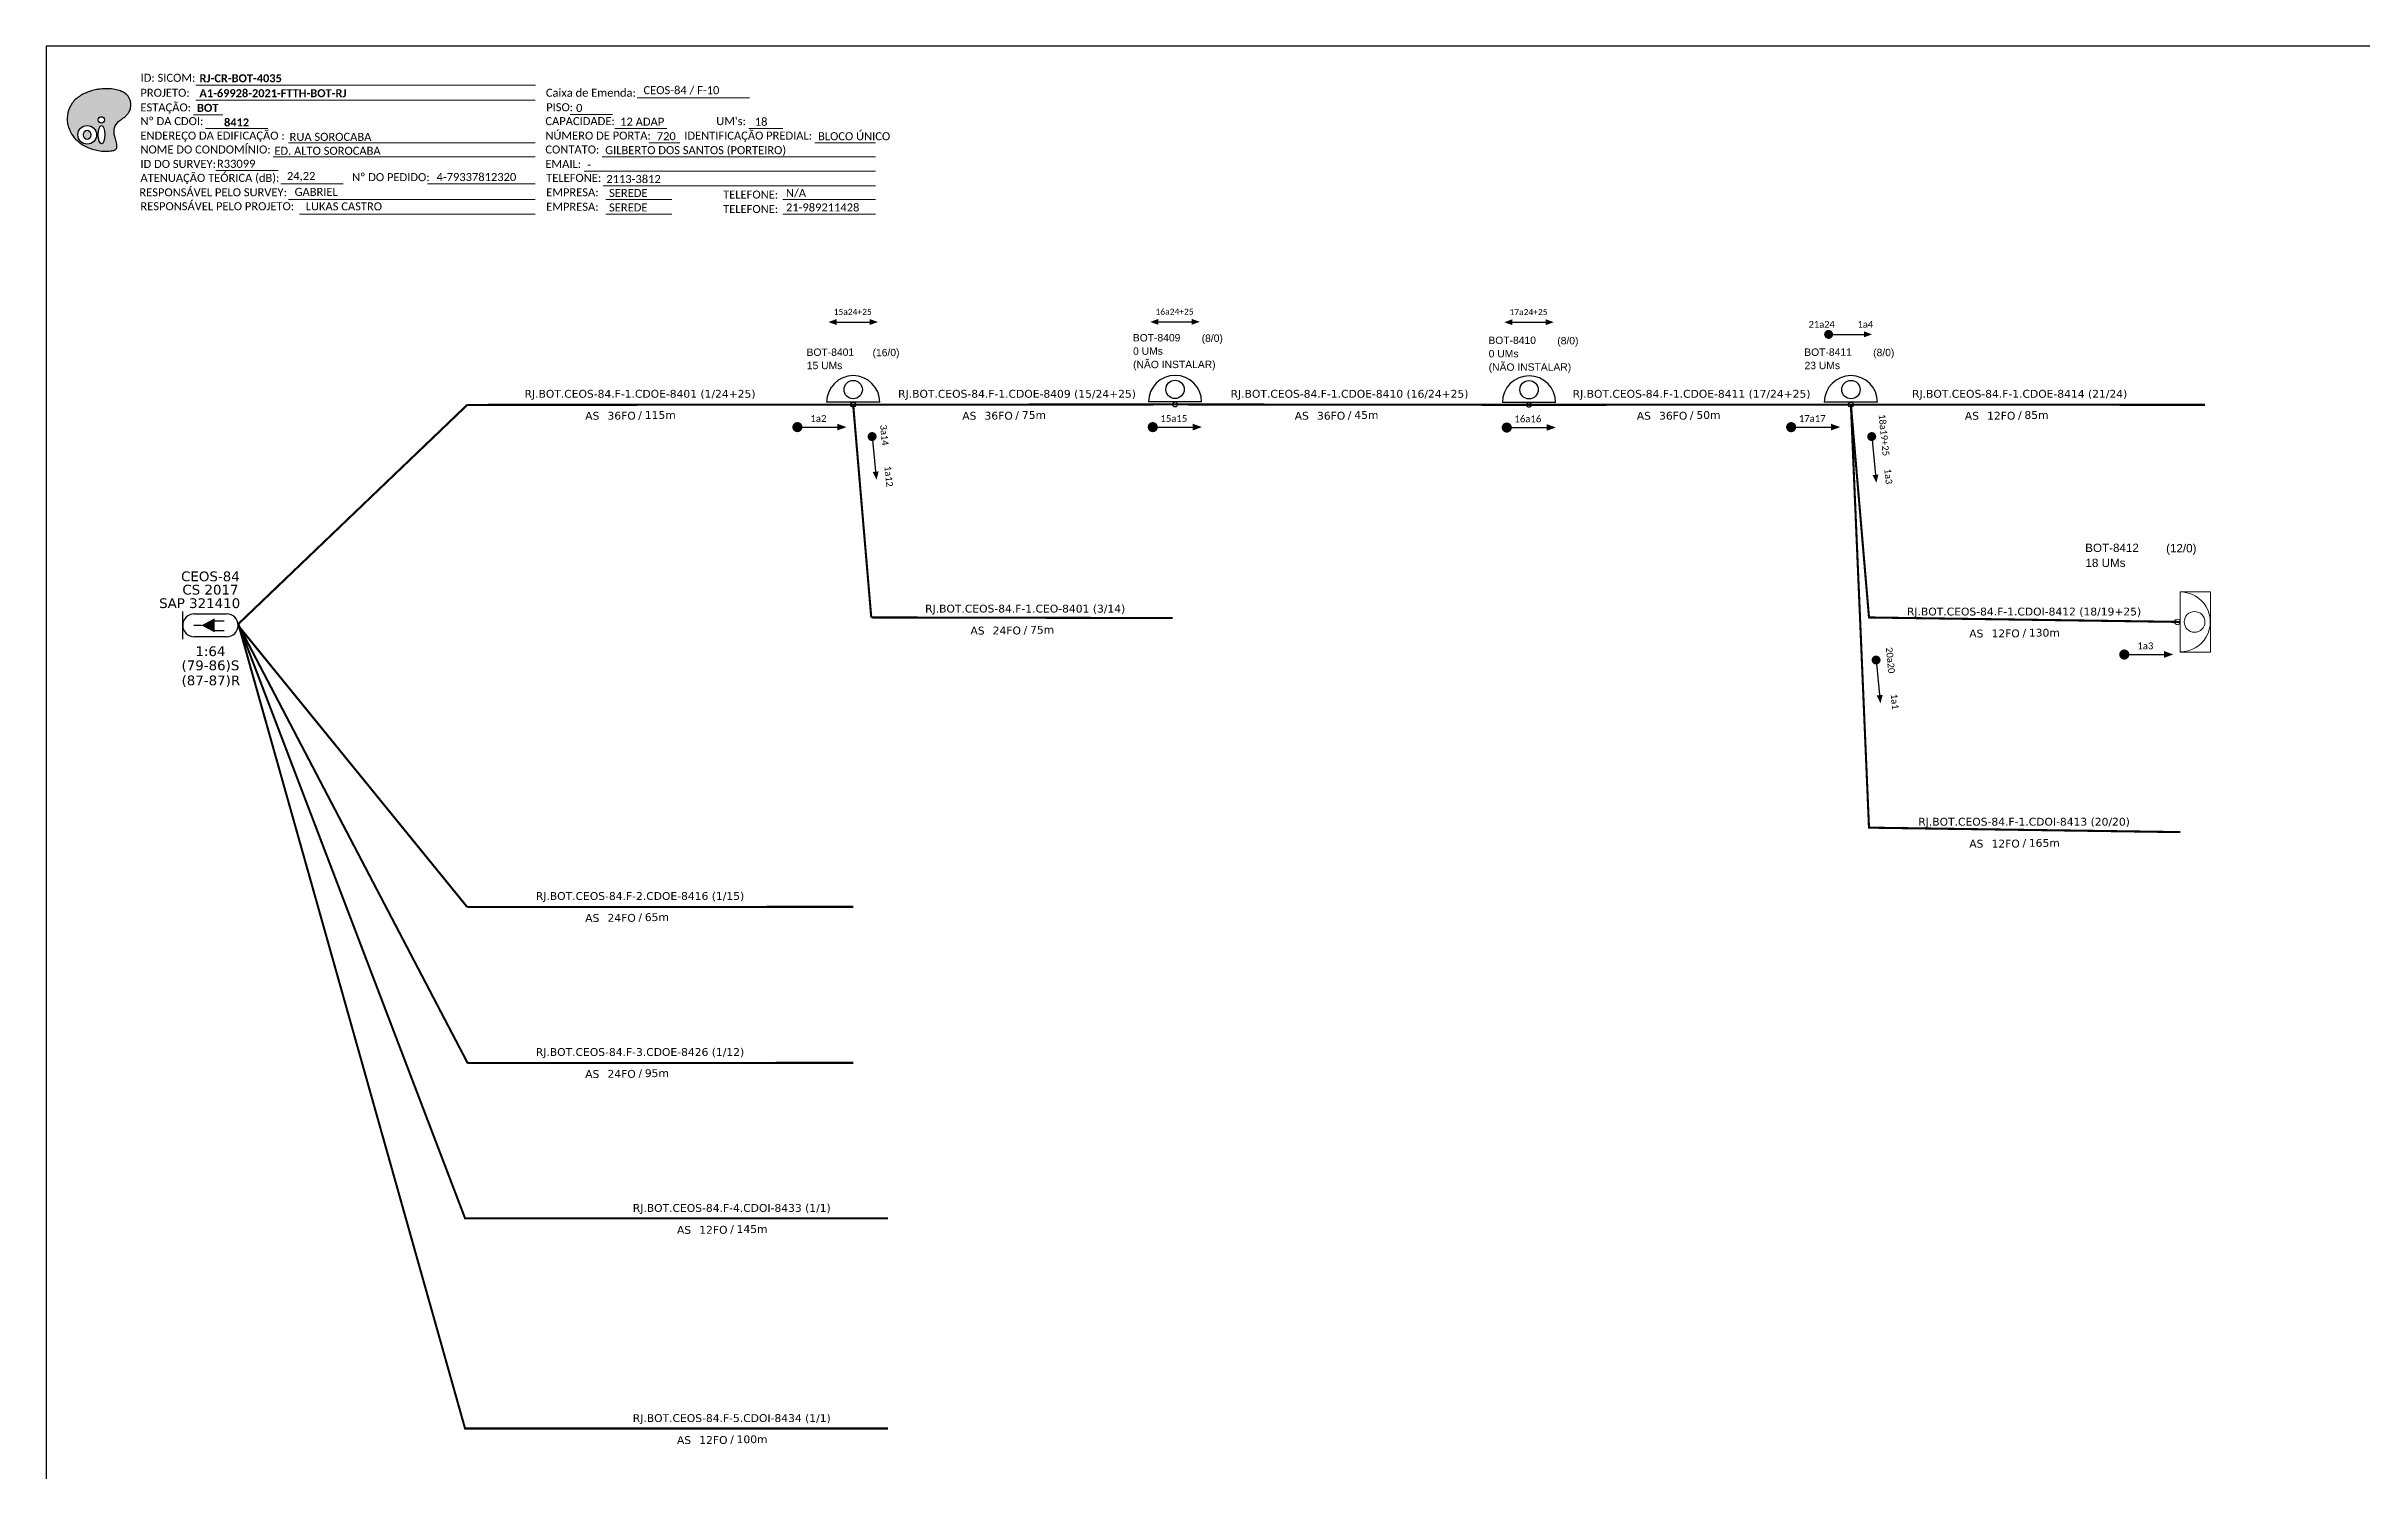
# Model space of a CAD drawing. Extents: x -89 to 749, y 705 to 1299.
# Drawn here: x -89 to 429, y 980 to 1299 of the extents above; entities that cross this region are included whole.
import ezdxf
from ezdxf.enums import TextEntityAlignment as Align

# ---------------------------------------------------------------- set-up
doc = ezdxf.new("R2010")
doc.units = 0
for name, color, linetype, lineweight in [("20.0-LEGENDA DOS CDO'S", 1, 'Continuous', 0), ('20.2-CDO_POSTE', 1, 'Continuous', 5), ('40.1-ETIQUETAS', 1, 'Continuous', 20)]:
    doc.layers.add(name, color=color, linetype=linetype, lineweight=lineweight)
for name, color, linetype in [('20.4-CEOS', 1, 'Continuous'), ('CAP a instalar', 1, 'Continuous'), ('label_cabos', 7, 'Continuous'), ('SETA', 7, 'Continuous'), ('UNIFILAR', 7, 'Continuous')]:
    doc.layers.add(name, color=color, linetype=linetype)
doc.styles.add('ARIAL', font='arial.ttf')
doc.styles.add('siredit', font='verdana.ttf')
doc.styles.get("Standard").update_dxf_attribs({"font": 'arial.ttf'})
doc.styles.add('WMF-Calibri0', font='calibri.ttf')
doc.styles.add('WMF-Calibri1', font='calibrib.ttf')
doc.linetypes.add('FENCELINE1', pattern='A,0.25,-0.1,[133,ltypeshp.shx,S=0.1,R=0,X=-0.1,Y=0],-0.1,1', length=1.45)

# ---------------------------------------------------------------- blocks, each defined once
blk = doc.blocks.new('OI')
h = blk.add_hatch(color=40)
edge = h.paths.add_edge_path()
edge.add_spline(control_points=[(4.35, -0.67), (3.92, -0.99), (3.26, -1.5), (2.81, -2.59), (2.9, -3.5), (3.06, -4.27), (3.31, -4.85), (3.37, -5.39), (3.4, -5.88), (3.2, -6.4), (2.54, -6.61), (1.65, -6.63), (0.55, -6.67), (-0.56, -6.42), (-1.61, -6.14), (-2.77, -5.61), (-3.92, -4.77), (-4.89, -3.7), (-5.34, -2.65), (-5.6, -1.94), (-5.85, -0.96), (-5.71, 0.47), (-5.1, 2.02), (-4.14, 3.02), (-3.3, 3.61), (-2.37, 4.16), (-1.36, 4.44), (-0.56, 4.7), (0.79, 4.85), (2.24, 4.97), (3.79, 4.57), (4.67, 4.21), (5.44, 3.65), (5.76, 2.99), (6.03, 2.21), (6.01, 1.46), (5.72, 0.64), (5.31, 0.08), (4.88, -0.38), (4.51, -0.55), (4.35, -0.67)], knot_values=[0, 0, 0, 0, 1.60434, 2.417191, 3.427595, 4.282808, 4.776746, 5.304182, 5.888771, 6.258406, 6.858137, 7.79129, 8.986195, 10.124242, 11.187857, 12.242908, 13.953784, 15.414161, 16.515391, 17.349188, 17.675853, 19.552021, 21.515531, 22.568638, 23.63245, 24.621084, 25.782718, 26.745347, 27.142653, 29.870543, 31.004649, 31.921532, 32.709589, 33.801391, 34.042471, 35.192333, 35.971461, 36.628871, 37.254359, 37.836911, 37.836911, 37.836911, 37.836911], degree=3, periodic=0)
h.paths.add_polyline_path([(1.13, -0.87, -1), (-0.04, -0.87, -1)], flags=16)
edge = h.paths.add_edge_path(flags=16)
edge.add_ellipse((0.56, -3.59), major_axis=(-0.02, 1.71), ratio=0.361305, start_angle=0, end_angle=360)
h.paths.add_polyline_path([(-0.36, -3.62, -1), (-3.8, -3.62, -1)], flags=16)
edge = h.paths.add_edge_path(flags=0)
edge.add_ellipse((-2.08, -3.62), major_axis=(0, 0.885), ratio=0.758294, start_angle=0, end_angle=360)
at = {"color": 40}
for centre, radius in [((-2.08, -3.62), 1.72), ((0.54, -0.87), 0.587)]:
    blk.add_circle(centre, radius, dxfattribs=at)
blk.add_ellipse((-2.08, -3.62), major_axis=(0, 0.885), ratio=0.758294, start_param=-3.141592653589792, end_param=3.141592653589792, dxfattribs=at)
blk.add_ellipse((0.56, -3.59), major_axis=(-0.02, 1.71), ratio=0.361305, dxfattribs=at)
at = {"color": 40, "start_tangent": (-0.800898, -0.598801), "end_tangent": (-0.800898, -0.598801)}
blk.add_spline([(4.35, -0.67), (3.2, -1.78), (2.9, -2.54), (2.92, -3.55), (3.12, -4.38), (3.28, -4.85), (3.37, -5.37), (3.35, -5.95), (3.2, -6.29), (2.66, -6.55), (1.73, -6.63), (0.54, -6.62), (-0.58, -6.41), (-1.6, -6.11), (-2.56, -5.67), (-3.95, -4.67), (-4.89, -3.56), (-5.37, -2.56), (-5.64, -1.78), (-5.72, -1.46), (-5.63, 0.42), (-4.84, 2.22), (-4.13, 2.99), (-3.27, 3.62), (-2.4, 4.09), (-1.3, 4.47), (-0.37, 4.72), (0.02, 4.77), (2.75, 4.8), (3.85, 4.53), (4.69, 4.16), (5.31, 3.68), (5.85, 2.73), (5.93, 2.5), (5.94, 1.35), (5.67, 0.62), (5.29, 0.08), (4.84, -0.36), (4.35, -0.67)], degree=3, dxfattribs=at)
blk = doc.blocks.new('CARIMBO')
at = {"color": 7, "lineweight": 0}
for points in [[(35.15, -20.06), (41.7, -20.06)], [(35.66, -16.79), (111.64, -16.79)], [(119.43, -20.02), (128.92, -20.02)], [(134.48, -16.3), (159.61, -16.3)], [(37.81, -23.14), (51.75, -23.14)], [(129.48, -23.14), (141.1, -23.14)], [(159.42, -23.14), (167.09, -23.14)], [(52.97, -29.48), (111.64, -29.48)], [(56.38, -26.37), (111.64, -26.37)], [(126.6, -29.48), (187.83, -29.48)], [(137.07, -26.37), (144.01, -26.37)], [(174.24, -26.37), (187.8, -26.37)], [(40.13, -32.55), (54.07, -32.55)], [(54.67, -35.52), (68.61, -35.52)], [(122.56, -32.72), (187.83, -32.72)], [(126.84, -35.96), (187.83, -35.96)], [(56.38, -39.07), (111.64, -39.07)], [(127.45, -39.07), (142.25, -39.07)], [(167.06, -39.07), (187.83, -39.07)], [(58.87, -42.31), (111.64, -42.31)], [(127.45, -42.31), (142.25, -42.31)], [(167.06, -42.31), (187.83, -42.31)]]:
    blk.add_lwpolyline(points, dxfattribs=at)
at = {"color": 7, "xscale": 1.213923925163967, "yscale": 1.213923925163967, "zscale": 1.213923925163967, "rotation": 0.1532896023949059}
blk.add_blockref('OI', (13.86, -20.16), dxfattribs=at)
at = {"color": 7, "lineweight": 0, "style": 'WMF-Calibri0'}
for s, height, p in [('PROJETO:', 1.793, (23.26, -16.04)), ('Caixa de Emenda:', 1.7927, (114.02, -16.04)), ('ESTAÇÃO:', 1.793, (23.26, -19.32)), ('Nº DA CDOI:', 1.7927, (23.26, -22.39)), ('CAPACIDADE:', 1.7927, (113.91, -22.39)), ('PISO:', 1.793, (114.09, -19.28)), ("UM's:", 1.793, (152.15, -22.39)), ('ENDEREÇO DA EDIFICAÇÃO :', 1.7927, (23.26, -25.63)), ('NÚMERO DE PORTA:', 1.7927, (113.91, -25.63)), ('IDENTIFICAÇÃO PREDIAL:', 1.7927, (144.99, -25.63)), ('NOME DO CONDOMÍNIO:', 1.7927, (23.26, -28.74)), ('ID DO SURVEY:', 1.7927, (23.26, -31.97)), ('CONTATO:', 1.793, (113.91, -28.74)), ('EMAIL:', 1.793, (113.91, -31.97)), ('RESPONSÁVEL PELO SURVEY:', 1.7927, (23.02, -38.32)), ('ATENUAÇÃO TEÓRICA (dB):', 1.7927, (23.26, -35.09)), ('TELEFONE:', 1.793, (114.09, -35.09)), ('RESPONSÁVEL PELO PROJETO:', 1.7927, (23.26, -41.44)), ('EMPRESA:', 1.793, (114.09, -38.32)), ('EMPRESA:', 1.793, (114.09, -41.56)), ('TELEFONE:', 1.793, (153.7, -38.83)), ('TELEFONE:', 1.793, (153.7, -42.06))]:
    blk.add_text(s, height=height, dxfattribs=at).set_placement(p)
at = {"color": 7, "lineweight": 0, "flags": 8}
for tag, p, style in [('PROJ', (36.46, -16.13), 'WMF-Calibri1'), ('CEOS-XX', (135.87, -15.46), 'WMF-Calibri0'), ('EST', (35.94, -19.41), 'WMF-Calibri1'), ('PISO_PTR', (120.78, -19.42), 'WMF-Calibri0'), ('CAPAC.', (130.66, -22.52), 'WMF-Calibri0'), ("UC'S", (160.78, -22.54), 'WMF-Calibri0'), ('LOGRADOURO', (56.65, -25.91), 'WMF-Calibri0'), ('N°', (138.85, -25.77), 'WMF-Calibri0'), ('N°PREDIO', (174.94, -25.77), 'WMF-Calibri0'), ('_ID_', (40.39, -31.94), 'WMF-Calibri0'), ('NOME_DO_COND.', (53.23, -29.02), 'WMF-Calibri0'), ('EMAIL', (123.26, -32.12), 'WMF-Calibri0'), ('NOME_DO_CONTATO', (127.3, -28.89), 'WMF-Calibri0'), ('O_POTEN', (56.06, -34.68), 'WMF-Calibri0'), ('TELEFONE', (127.55, -35.36), 'WMF-Calibri0'), ('RES_SURVEY', (57.78, -38.23), 'WMF-Calibri0'), ('RES_PROJ', (60.27, -41.47), 'WMF-Calibri0'), ('EMP_RESP_SURVEY', (128.16, -38.47), 'WMF-Calibri0'), ('EMP_RESP_PROJ', (128.16, -41.71), 'WMF-Calibri0'), ('CONT_RESP_SURVEY', (167.76, -38.47), 'WMF-Calibri0'), ('CONT_RESP_PROJ', (167.76, -41.71), 'WMF-Calibri0')]:
    blk.add_attdef(tag, p, '', height=1.79, dxfattribs=dict(at, style=style))
at = {"color": 7, "lineweight": 0, "style": 'WMF-Calibri1', "flags": 8}
blk.add_attdef("N° CDO'S", text='', height=1.79, dxfattribs=at).set_placement((44.78, -22.68), align=Align.CENTER)
blk = doc.blocks.new('CEOS_RP_CT_DRT')
at = {"layer": '20.4-CEOS', "color": 0}
for p, q in [((-4.54, 1.19), (-1.19, 1.19)), ((-1.19, -1.19), (-4.54, -1.19))]:
    blk.add_line(p, q, dxfattribs=at)
for points in [[(-5.73, -1.43), (-5.73, 1.44)], [(-3.79, 0), (-4.59, 0)], [(-2.47, 0.48), (-1.45, 0.48)], [(-2.47, -0.52), (-1.45, -0.52)]]:
    blk.add_lwpolyline(points, dxfattribs=at)
blk.add_lwpolyline([(-3.79, 0, 0, 1.47, 0), (-2.41, 0, 1.47, 1.47, 0)], format="xyseb", dxfattribs=at)
for centre, start, end in [((-4.54, 0), 90, 270), ((-1.19, 0), 270, 90)]:
    blk.add_arc(centre, 1.19, start, end, dxfattribs=at)
at = {"layer": '20.4-CEOS', "color": 7, "style": 'siredit'}
for tag, p in [('Nº_DA_CEOS', (-2.86, 5.6)), ('LOCAL', (-2.86, 4.24)), ('SAP', (-2.86, 2.78)), ('RACIO_SPLITAGEM', (-2.86, -1.88)), ('FIBRAS_SPLITTER', (-2.86, -3.58)), ('RESERVA_FINAIS', (-2.86, -6.39)), ('FIBRAS_TOP_C', (-2.86, -5.08))]:
    blk.add_attdef(tag, text='', height=1.01, dxfattribs=at).set_placement(p, align=Align.TOP_CENTER)
blk = doc.blocks.new('CDOE-TEXTO PADRÃO')
at = {"layer": "20.0-LEGENDA DOS CDO'S", "color": 0, "style": 'ARIAL'}
for tag, p in [('CDO_N', (0.49, 7.39)), ('CORDOALHA', (0.5, 4.33)), ('SAP', (0.51, 1.67)), ('SPLITER_1', (0.59, -0.91)), ('SPLITER_2', (0.6, -3.55)), ('(XX-XX_F)S', (0.54, -8.29)), ('(XX-XX_L)S', (0.55, -10.83)), ('UMS', (0.55, -13.15))]:
    blk.add_attdef(tag, p, '', height=1.7, rotation=0.118, dxfattribs=at)
blk.add_attdef('FIBRAS_UTILIZADAS', text='', height=1.7, rotation=0.118, dxfattribs=at).set_placement((19.77, 7.43), align=Align.CENTER)
blk = doc.blocks.new('SAN')
at = {"layer": 'SETA'}
blk.add_lwpolyline([(-2.58, 0), (6.02, 0)], dxfattribs=at)
for points in [[(-2.1, -0.66), (-3.93, 0), (-2.1, 0.67)], [(5.33, 0.68), (7.16, 0.01), (5.33, -0.65)]]:
    blk.add_solid(points, dxfattribs=at)
blk = doc.blocks.new('ETIQUETA_RS5F')
at = {"layer": '40.1-ETIQUETAS', "color": 0, "style": 'siredit'}
blk.add_text('/', height=1.5, dxfattribs=at).set_placement((1.58, -1.95), align=Align.MIDDLE_RIGHT)
for tag, p in [('ETIQUETA_R_PRIMARIA', (1.21, 4.1)), ('ETIQUETA_R_SECUNDARIA', (1.21, 2.1)), ('F_ATIVAS/F_MORTAS', (1.14, -4.24))]:
    blk.add_attdef(tag, text='', height=1.5, dxfattribs=at).set_placement(p, align=Align.MIDDLE_CENTER)
for tag, p in [('TIPO_CABO', (-6.58, -2.12)), ('CAP_CABO', (0.4, -2.09))]:
    blk.add_attdef(tag, text='', height=1.5, dxfattribs=at).set_placement(p, align=Align.MIDDLE_RIGHT)
blk.add_attdef('METROS', text='', height=1.5, dxfattribs=at).set_placement((2.14, -1.95), align=Align.MIDDLE_LEFT)
for tag, p in [('FUSÃO_1', (0.85, -8.39)), ('FUSÃO_2', (0.85, -10.6)), ('FUSÃO_3', (0.85, -12.93)), ('FUSÃO_4', (0.85, -15.14)), ('FUSÃO_5', (0.85, -17.16))]:
    blk.add_attdef(tag, text='', height=1.5, dxfattribs=at).set_placement(p, align=Align.CENTER)

msp = doc.modelspace()

# ---------------------------------------------------------------- linework, layer by layer
at = {"color": 7}
for p, q in [((169.3, 1219.41, 1.8), (157.4, 1219.41, 1.8)), ((248.54, 1219.32, 1.8), (236.64, 1219.32, 1.8))]:
    msp.add_line(p, q, dxfattribs=at)
msp.add_lwpolyline([(-89.32, 705.02), (749.25, 705.02), (749.25, 1299.02), (-89.32, 1299.02), (-89.32, 705.02)])
at = {"color": 7, "lineweight": 0}
for points in [[(-55.82, 1290.33), (20.16, 1290.33)], [(-4.01, 1268.26), (20.14, 1268.26)]]:
    msp.add_lwpolyline(points, dxfattribs=at)
at = {"elevation": 1.8}
for points, const_width in [([(309.15, 1234.54, 1), (310.15, 1234.54, 1)], 1), ([(78.25, 1213.78, 1), (79.38, 1213.78, 1)], 1.13), ([(157.8, 1213.78, 1), (158.93, 1213.78, 1)], 1.13), ([(237.04, 1213.69, 1), (238.17, 1213.69, 1)], 1.13), ([(300.7, 1213.78, 1), (301.83, 1213.78, 1)], 1.13), ([(95.49, 1212.17, 1), (95.59, 1211.17, 1)], 1), ([(319.25, 1212.17, 1), (319.35, 1211.17, 1)], 1), ([(320.23, 1162.14, 1), (320.33, 1161.15, 1)], 1), ([(375.27, 1162.88, 1), (376.4, 1162.88, 1)], 1.13)]:
    msp.add_lwpolyline(points, format="xyb", close=True, dxfattribs=dict(at, const_width=const_width))
at = {"color": 7}
for centre, radius in [((163.35, 1222.23, 1.8), 2.05), ((242.59, 1222.15, 1.8), 2.05), ((163.35, 1218.86, 1.8), 0.551), ((242.59, 1218.77, 1.8), 0.551)]:
    msp.add_circle(centre, radius, dxfattribs=at)
for centre in [(163.35, 1219.41, 1.8), (242.59, 1219.32, 1.8)]:
    msp.add_arc(centre, 5.95, 0, 180, dxfattribs=at)
at = {"layer": '40.1-ETIQUETAS', "color": 1}
msp.add_line((388.38, 1163.47, 1.8), (388.38, 1176.89, 1.8), dxfattribs=at)
at = {"layer": '40.1-ETIQUETAS', "color": 1, "elevation": 1.8}
msp.add_lwpolyline([(388.38, 1176.89), (395.1, 1176.89), (395.1, 1163.44), (388.38, 1163.44)], close=True, dxfattribs=at)
at = {"layer": '40.1-ETIQUETAS', "color": 1}
for centre, major_axis, start_param, end_param in [((388.38, 1170.18, 1.8), (-4.74, 4.74), 2.356194, 5.497787), ((391.57, 1170.18, 1.8), (1.64, 1.64), 3.926991, 10.210176), ((387.76, 1170.18, 1.8), (-0.439, 0.439), 2.356194490191767, 8.639379797371353)]:
    msp.add_ellipse(centre, major_axis=major_axis, ratio=1, start_param=start_param, end_param=end_param, dxfattribs=at)
at = {"layer": 'CAP a instalar', "color": 5, "linetype": 'FENCELINE1', "ltscale": 7, "const_width": 0.467, "elevation": 1.8}
for points in [[(-46.39, 1169.66), (4.91, 1218.76)], [(4.91, 1218.76), (91.3, 1218.81)], [(91.3, 1218.81), (163.35, 1218.86)], [(163.35, 1218.86), (242.59, 1218.77)], [(242.59, 1218.77), (314.64, 1218.82)]]:
    msp.add_lwpolyline(points, dxfattribs=at)
at = {"layer": 'CAP a instalar', "color": 7, "linetype": 'FENCELINE1', "ltscale": 7, "const_width": 0.467, "elevation": 1.8}
for points in [[(91.3, 1218.81), (95.35, 1171.18), (95.35, 1171.18)], [(314.64, 1218.82), (318.69, 1124.13), (388.38, 1123.13)], [(314.64, 1218.82), (393.88, 1218.77)], [(95.35, 1171.18), (162.84, 1171.05)], [(-46.39, 1169.91), (4.42, 1036.69), (99.11, 1036.69)], [(-46.39, 1169.91), (4.42, 989.64), (99.11, 989.64)], [(5, 1071.43), (-46.39, 1169.66)], [(-46.39, 1169.41), (4.91, 1106.35)], [(4.91, 1106.35), (91.3, 1106.41)], [(4.91, 1071.43), (91.3, 1071.49)]]:
    msp.add_lwpolyline(points, dxfattribs=at)
at = {"layer": 'CAP a instalar', "color": 1, "linetype": 'FENCELINE1', "ltscale": 7, "const_width": 0.467, "elevation": 1.8}
msp.add_lwpolyline([(314.64, 1218.82), (318.69, 1171.18), (388.38, 1170.18)], dxfattribs=at)
at = {"layer": 'label_cabos', "color": 7}
msp.add_line((97.25, 1219.36, 1.8), (85.35, 1219.36, 1.8), dxfattribs=at)
at = {"layer": 'label_cabos', "color": 5}
msp.add_line((320.59, 1219.37, 1.8), (308.69, 1219.37, 1.8), dxfattribs=at)
at = {"layer": 'label_cabos', "color": 7}
for centre, radius in [((91.3, 1222.19, 1.8), 2.05), ((91.3, 1218.81, 1.8), 0.551)]:
    msp.add_circle(centre, radius, dxfattribs=at)
at = {"layer": 'label_cabos', "color": 5}
for centre, radius in [((314.64, 1222.19, 1.8), 2.05), ((314.64, 1218.82, 1.8), 0.551)]:
    msp.add_circle(centre, radius, dxfattribs=at)
at = {"layer": 'label_cabos', "color": 7}
msp.add_arc((91.3, 1219.36, 1.8), 5.95, 0, 180, dxfattribs=at)
at = {"layer": 'label_cabos', "color": 5}
msp.add_arc((314.64, 1219.37, 1.8), 5.95, 0, 180, dxfattribs=at)
at = {"layer": 'SETA', "elevation": 1.8}
for points in [[(309.65, 1234.54), (318.25, 1234.54)], [(78.81, 1213.78), (88.51, 1213.78)], [(158.37, 1213.78), (168.07, 1213.78)], [(237.6, 1213.69), (247.3, 1213.69)], [(301.26, 1213.78), (310.96, 1213.78)], [(95.54, 1211.67), (96.4, 1203.12)], [(319.3, 1211.67), (320.16, 1203.12)], [(320.28, 1161.65), (321.15, 1153.09)], [(375.83, 1162.88), (385.53, 1162.88)]]:
    msp.add_lwpolyline(points, dxfattribs=at)
at = {"layer": 'SETA'}
for points in [[(317.56, 1235.22, 1.8), (319.39, 1234.55, 1.8), (317.56, 1233.89, 1.8)], [(87.73, 1214.54, 1.8), (89.8, 1213.79, 1.8), (87.73, 1213.04, 1.8)], [(167.29, 1214.54, 1.8), (169.36, 1213.79, 1.8), (167.29, 1213.04, 1.8)], [(246.52, 1214.46, 1.8), (248.59, 1213.71, 1.8), (246.52, 1212.96, 1.8)], [(310.18, 1214.54, 1.8), (312.25, 1213.79, 1.8), (310.18, 1213.04, 1.8)], [(97.01, 1203.87, 1.8), (96.53, 1201.98, 1.8), (95.68, 1203.74, 1.8)], [(320.82, 1203.19, 1.8), (320.34, 1201.3, 1.8), (319.5, 1203.05, 1.8)], [(384.75, 1163.65, 1.8), (386.82, 1162.9, 1.8), (384.75, 1162.15, 1.8)], [(321.75, 1153.85, 1.8), (321.27, 1151.96, 1.8), (320.43, 1153.71, 1.8)]]:
    msp.add_solid(points, dxfattribs=at)

# ---------------------------------------------------------------- block references
ref = msp.add_blockref('CARIMBO', (-91.51, 1303.77))
ref.add_attrib('PROJ', 'A1-69928-2021-FTTH-BOT-RJ', (-55.05, 1287.63), dxfattribs={"color": 7, "lineweight": 0, "height": 1.7927, "style": 'WMF-Calibri1'})
ref.add_attrib('EST', 'BOT', (-55.57, 1284.35), dxfattribs={"color": 7, "lineweight": 0, "height": 1.793, "style": 'WMF-Calibri1'})
ref.add_attrib("N° CDO'S", '8412', dxfattribs={"color": 7, "lineweight": 0, "height": 1.793, "style": 'WMF-Calibri1'}).set_placement((-46.73, 1281.09), align=Align.CENTER)
ref.add_attrib('LOGRADOURO', 'RUA SOROCABA', (-34.86, 1277.86), dxfattribs={"color": 7, "lineweight": 0, "height": 1.7927, "style": 'WMF-Calibri0'})
ref.add_attrib('NOME_DO_COND.', 'ED. ALTO SOROCABA', (-38.28, 1274.74), dxfattribs={"color": 7, "lineweight": 0, "height": 1.7927, "style": 'WMF-Calibri0'})
ref.add_attrib('_ID_', 'R33099', (-51.11, 1271.83), dxfattribs={"color": 7, "lineweight": 0, "height": 1.793, "style": 'WMF-Calibri0'})
ref.add_attrib('O_POTEN', '24,22', (-35.45, 1269.09), dxfattribs={"color": 7, "lineweight": 0, "height": 1.793, "style": 'WMF-Calibri0'})
ref.add_attrib('RES_SURVEY', 'GABRIEL', (-33.73, 1265.54), dxfattribs={"color": 7, "lineweight": 0, "height": 1.793, "style": 'WMF-Calibri0'})
ref.add_attrib('RES_PROJ', 'LUKAS CASTRO', (-31.24, 1262.3), dxfattribs={"color": 7, "lineweight": 0, "height": 1.7927, "style": 'WMF-Calibri0'})
ref.add_attrib('CEOS-XX', 'CEOS-84 / F-10', (44.36, 1288.31), dxfattribs={"color": 7, "lineweight": 0, "height": 1.7927, "style": 'WMF-Calibri0'})
ref.add_attrib('CAPAC.', '12 ADAP', (39.15, 1281.25), dxfattribs={"color": 7, "lineweight": 0, "height": 1.793, "style": 'WMF-Calibri0'})
ref.add_attrib("UC'S", '18', (69.27, 1281.23), dxfattribs={"color": 7, "lineweight": 0, "height": 1.793, "style": 'WMF-Calibri0'})
ref.add_attrib('PISO_PTR', '0', (29.28, 1284.34), dxfattribs={"color": 7, "lineweight": 0, "height": 1.79, "style": 'WMF-Calibri0'})
ref.add_attrib('N°', '720', (47.34, 1278), dxfattribs={"color": 7, "lineweight": 0, "height": 1.793, "style": 'WMF-Calibri0'})
ref.add_attrib('N°PREDIO', 'BLOCO ÚNICO', (83.43, 1278), dxfattribs={"color": 7, "lineweight": 0, "height": 1.7927, "style": 'WMF-Calibri0'})
ref.add_attrib('NOME_DO_CONTATO', 'GILBERTO DOS SANTOS (PORTEIRO)', (35.79, 1274.88), dxfattribs={"color": 7, "lineweight": 0, "height": 1.7927, "style": 'WMF-Calibri0'})
ref.add_attrib('EMAIL', '-', (31.75, 1271.65), dxfattribs={"color": 7, "lineweight": 0, "height": 1.79, "style": 'WMF-Calibri0'})
ref.add_attrib('TELEFONE', '2113-3812', (36.04, 1268.41), dxfattribs={"color": 7, "lineweight": 0, "height": 1.793, "style": 'WMF-Calibri0'})
ref.add_attrib('EMP_RESP_SURVEY', 'SEREDE', (36.65, 1265.3), dxfattribs={"color": 7, "lineweight": 0, "height": 1.793, "style": 'WMF-Calibri0'})
ref.add_attrib('EMP_RESP_PROJ', 'SEREDE', (36.65, 1262.06), dxfattribs={"color": 7, "lineweight": 0, "height": 1.793, "style": 'WMF-Calibri0'})
ref.add_attrib('CONT_RESP_SURVEY', 'N/A', (76.25, 1265.3), dxfattribs={"color": 7, "lineweight": 0, "height": 1.793, "style": 'WMF-Calibri0'})
ref.add_attrib('CONT_RESP_PROJ', '21-989211428', (76.25, 1262.06), dxfattribs={"color": 7, "lineweight": 0, "height": 1.7927, "style": 'WMF-Calibri0'})
at = {"layer": '20.2-CDO_POSTE', "color": 7}
ref = msp.add_blockref('CDOE-TEXTO PADRÃO', (160.99, 1221.88, 1.8), dxfattribs=dict(at, xscale=0.972000002861023, yscale=0.972000002861023, zscale=0.9719999999999998))
ref.add_attrib('CDO_N', 'BOT-8409', (153.9, 1232.95, 1.8), dxfattribs={"layer": "20.0-LEGENDA DOS CDO'S", "color": 0, "height": 1.652, "rotation": 0.118, "style": 'ARIAL'})
ref.add_attrib('CORDOALHA', '0 UMs', (153.96, 1229.97, 1.8), dxfattribs={"layer": "20.0-LEGENDA DOS CDO'S", "color": 0, "height": 1.652, "rotation": 0.118, "style": 'ARIAL'})
ref.add_attrib('SAP', '(NÃO INSTALAR)', (153.96, 1226.97, 1.8), dxfattribs={"layer": "20.0-LEGENDA DOS CDO'S", "color": 0, "height": 1.6523, "rotation": 0.118, "style": 'ARIAL'})
ref.add_attrib('FIBRAS_UTILIZADAS', '       (8/0)', dxfattribs={"layer": "20.0-LEGENDA DOS CDO'S", "color": 0, "height": 1.6523, "rotation": 0.118, "style": 'ARIAL'}).set_placement((169.44, 1232.87, 1.8), align=Align.CENTER)
ref = msp.add_blockref('CDOE-TEXTO PADRÃO', (240.59, 1221.31, 1.8), dxfattribs=dict(at, xscale=0.972000002861023, yscale=0.972000002861023, zscale=0.9719999999999998))
ref.add_attrib('CDO_N', 'BOT-8410', (233.5, 1232.38, 1.8), dxfattribs={"layer": "20.0-LEGENDA DOS CDO'S", "color": 0, "height": 1.652, "rotation": 0.118, "style": 'ARIAL'})
ref.add_attrib('CORDOALHA', '0 UMs', (233.56, 1229.4, 1.8), dxfattribs={"layer": "20.0-LEGENDA DOS CDO'S", "color": 0, "height": 1.652, "rotation": 0.118, "style": 'ARIAL'})
ref.add_attrib('SAP', '(NÃO INSTALAR)', (233.56, 1226.39, 1.8), dxfattribs={"layer": "20.0-LEGENDA DOS CDO'S", "color": 0, "height": 1.6523, "rotation": 0.118, "style": 'ARIAL'})
ref.add_attrib('FIBRAS_UTILIZADAS', '       (8/0)', dxfattribs={"layer": "20.0-LEGENDA DOS CDO'S", "color": 0, "height": 1.6523, "rotation": 0.118, "style": 'ARIAL'}).set_placement((249.04, 1232.3, 1.8), align=Align.CENTER)
ref = msp.add_blockref('CDOE-TEXTO PADRÃO', (87.96, 1218.66, 1.8), dxfattribs=dict(at, xscale=0.972000002861023, yscale=0.972000002861023, zscale=0.9719999999999998))
ref.add_attrib('CDO_N', 'BOT-8401', (80.87, 1229.72, 1.8), dxfattribs={"layer": "20.0-LEGENDA DOS CDO'S", "color": 0, "height": 1.652, "rotation": 0.118, "style": 'ARIAL'})
ref.add_attrib('CORDOALHA', '15 UMs', (80.93, 1226.75, 1.8), dxfattribs={"layer": "20.0-LEGENDA DOS CDO'S", "color": 0, "height": 1.652, "rotation": 0.118, "style": 'ARIAL'})
ref.add_attrib('FIBRAS_UTILIZADAS', '       (16/0)', dxfattribs={"layer": "20.0-LEGENDA DOS CDO'S", "color": 0, "height": 1.6523, "rotation": 0.118, "style": 'ARIAL'}).set_placement((96.41, 1229.65, 1.8), align=Align.CENTER)
at = {"layer": '20.2-CDO_POSTE', "color": 5}
ref = msp.add_blockref('CDOE-TEXTO PADRÃO', (311.29, 1218.66, 1.8), dxfattribs=dict(at, xscale=0.972000002861023, yscale=0.972000002861023, zscale=0.9719999999999998))
ref.add_attrib('CDO_N', 'BOT-8411', (304.2, 1229.73, 1.8), dxfattribs={"layer": "20.0-LEGENDA DOS CDO'S", "color": 0, "height": 1.652, "rotation": 0.118, "style": 'ARIAL'})
ref.add_attrib('CORDOALHA', '23 UMs', (304.26, 1226.75, 1.8), dxfattribs={"layer": "20.0-LEGENDA DOS CDO'S", "color": 0, "height": 1.652, "rotation": 0.118, "style": 'ARIAL'})
ref.add_attrib('FIBRAS_UTILIZADAS', '       (8/0)', dxfattribs={"layer": "20.0-LEGENDA DOS CDO'S", "color": 0, "height": 1.6523, "rotation": 0.118, "style": 'ARIAL'}).set_placement((319.75, 1229.65, 1.8), align=Align.CENTER)
at = {"layer": '20.4-CEOS', "color": 5}
ref = msp.add_blockref('CEOS_RP_CT_DRT', (-46.39, 1169.41, 1.8), dxfattribs=dict(at, xscale=2.161665797233582, yscale=2.161665797233582, zscale=2.161665791999999))
ref.add_attrib('Nº_DA_CEOS', 'CEOS-84', dxfattribs={"color": 7, "height": 2.183, "style": 'siredit'}).set_placement((-52.58, 1181.47, 1.8), align=Align.TOP_CENTER)
ref.add_attrib('LOCAL', 'CS 2017', dxfattribs={"color": 7, "height": 2.183, "style": 'siredit'}).set_placement((-52.58, 1178.49, 1.8), align=Align.TOP_CENTER)
ref.add_attrib('SAP', 'SAP 321410', dxfattribs={"color": 7, "height": 2.183, "style": 'siredit'}).set_placement((-54.99, 1175.47, 1.8), align=Align.TOP_CENTER)
ref.add_attrib('RACIO_SPLITAGEM', '1:64', dxfattribs={"color": 7, "height": 2.183, "style": 'siredit'}).set_placement((-52.58, 1164.71, 1.8), align=Align.TOP_CENTER)
ref.add_attrib('FIBRAS_SPLITTER', '(79-86)S', dxfattribs={"color": 7, "height": 2.183, "style": 'siredit'}).set_placement((-52.58, 1161.55, 1.8), align=Align.TOP_CENTER)
ref.add_attrib('RESERVA_FINAIS', '(87-87)R', dxfattribs={"color": 7, "height": 2.183, "style": 'siredit'}).set_placement((-52.48, 1158.18, 1.8), align=Align.TOP_CENTER)
at = {"layer": '40.1-ETIQUETAS', "color": 7}
ref = msp.add_blockref('ETIQUETA_RS5F', (351.03, 1218.78, 1.8), dxfattribs=dict(at, xscale=1.166399984998861, yscale=1.166399984999771, zscale=1.166399984999999))
ref.add_attrib('ETIQUETA_R_SECUNDARIA', 'RJ.BOT.CEOS-84.F-1.CDOE-8414 (21/24)', dxfattribs={"color": 0, "height": 1.7496, "style": 'siredit'}).set_placement((352.41, 1221.24, 1.8), align=Align.MIDDLE_CENTER)
ref.add_attrib('TIPO_CABO', 'AS', dxfattribs={"color": 0, "height": 1.75, "style": 'siredit'}).set_placement((343.31, 1216.32, 1.8), align=Align.MIDDLE_RIGHT)
ref.add_attrib('CAP_CABO', '12FO', dxfattribs={"color": 0, "height": 1.75, "style": 'siredit'}).set_placement((351.45, 1216.34, 1.8), align=Align.MIDDLE_RIGHT)
ref.add_attrib('METROS', '85m', dxfattribs={"color": 0, "height": 1.75, "style": 'siredit'}).set_placement((353.49, 1216.5, 1.8), align=Align.MIDDLE_LEFT)
at = {"layer": '40.1-ETIQUETAS', "color": 1}
ref = msp.add_blockref('CDOE-TEXTO PADRÃO', (375.08, 1173.34, 1.8), dxfattribs=dict(at, xscale=1.09648293559315, yscale=1.09648293559315, zscale=1.09648293559315))
ref.add_attrib('CDO_N', 'BOT-8412', (367.09, 1185.82, 1.8), dxfattribs={"layer": "20.0-LEGENDA DOS CDO'S", "color": 0, "height": 1.864, "rotation": 0.118, "style": 'ARIAL'})
ref.add_attrib('CORDOALHA', '18 UMs', (367.15, 1182.46, 1.8), dxfattribs={"layer": "20.0-LEGENDA DOS CDO'S", "color": 0, "height": 1.864, "rotation": 0.118, "style": 'ARIAL'})
ref.add_attrib('FIBRAS_UTILIZADAS', '           (12/0)', dxfattribs={"layer": "20.0-LEGENDA DOS CDO'S", "color": 0, "height": 1.8639, "rotation": 0.118, "style": 'ARIAL'}).set_placement((384.62, 1185.74, 1.8), align=Align.CENTER)
at = {"layer": '40.1-ETIQUETAS', "color": 7}
ref = msp.add_blockref('ETIQUETA_RS5F', (128.42, 1170.7, 1.8), dxfattribs=dict(at, xscale=1.166399984998861, yscale=1.166399984999771, zscale=1.166399984999999))
ref.add_attrib('ETIQUETA_R_SECUNDARIA', 'RJ.BOT.CEOS-84.F-1.CEO-8401 (3/14)', dxfattribs={"color": 0, "height": 1.7496, "style": 'siredit'}).set_placement((129.8, 1173.16, 1.8), align=Align.MIDDLE_CENTER)
ref.add_attrib('TIPO_CABO', 'AS', dxfattribs={"color": 0, "height": 1.75, "style": 'siredit'}).set_placement((120.71, 1168.24, 1.8), align=Align.MIDDLE_RIGHT)
ref.add_attrib('CAP_CABO', '24FO', dxfattribs={"color": 0, "height": 1.75, "style": 'siredit'}).set_placement((128.85, 1168.26, 1.8), align=Align.MIDDLE_RIGHT)
ref.add_attrib('METROS', '75m', dxfattribs={"color": 0, "height": 1.75, "style": 'siredit'}).set_placement((130.89, 1168.42, 1.8), align=Align.MIDDLE_LEFT)
at = {"layer": '40.1-ETIQUETAS', "color": 1}
ref = msp.add_blockref('ETIQUETA_RS5F', (352.02, 1170.05, 1.8), dxfattribs=dict(at, xscale=1.16639998499977, yscale=1.16639998499977, zscale=1.16639998499977))
ref.add_attrib('ETIQUETA_R_SECUNDARIA', 'RJ.BOT.CEOS-84.F-1.CDOI-8412 (18/19+25)', dxfattribs={"color": 0, "height": 1.7496, "style": 'siredit'}).set_placement((353.4, 1172.5, 1.8), align=Align.MIDDLE_CENTER)
ref.add_attrib('TIPO_CABO', 'AS', dxfattribs={"color": 0, "height": 1.75, "style": 'siredit'}).set_placement((344.3, 1167.58, 1.8), align=Align.MIDDLE_RIGHT)
ref.add_attrib('CAP_CABO', '12FO', dxfattribs={"color": 0, "height": 1.75, "style": 'siredit'}).set_placement((352.44, 1167.61, 1.8), align=Align.MIDDLE_RIGHT)
ref.add_attrib('METROS', '130m', dxfattribs={"color": 0, "height": 1.75, "style": 'siredit'}).set_placement((354.48, 1167.77, 1.8), align=Align.MIDDLE_LEFT)
at = {"layer": '40.1-ETIQUETAS', "color": 7}
ref = msp.add_blockref('ETIQUETA_RS5F', (352.02, 1123, 1.8), dxfattribs=dict(at, xscale=1.16639998499977, yscale=1.16639998499977, zscale=1.16639998499977))
ref.add_attrib('ETIQUETA_R_SECUNDARIA', 'RJ.BOT.CEOS-84.F-1.CDOI-8413 (20/20)', dxfattribs={"color": 0, "height": 1.7496, "style": 'siredit'}).set_placement((353.4, 1125.46, 1.8), align=Align.MIDDLE_CENTER)
ref.add_attrib('TIPO_CABO', 'AS', dxfattribs={"color": 0, "height": 1.75, "style": 'siredit'}).set_placement((344.3, 1120.54, 1.8), align=Align.MIDDLE_RIGHT)
ref.add_attrib('CAP_CABO', '12FO', dxfattribs={"color": 0, "height": 1.75, "style": 'siredit'}).set_placement((352.44, 1120.56, 1.8), align=Align.MIDDLE_RIGHT)
ref.add_attrib('METROS', '165m', dxfattribs={"color": 0, "height": 1.75, "style": 'siredit'}).set_placement((354.48, 1120.72, 1.8), align=Align.MIDDLE_LEFT)
ref = msp.add_blockref('ETIQUETA_RS5F', (42.2, 1106.38, 1.8), dxfattribs=dict(at, xscale=1.166399984998861, yscale=1.166399984999771, zscale=1.166399984999999))
ref.add_attrib('ETIQUETA_R_SECUNDARIA', 'RJ.BOT.CEOS-84.F-2.CDOE-8416 (1/15)', dxfattribs={"color": 0, "height": 1.7496, "style": 'siredit'}).set_placement((43.58, 1108.83, 1.8), align=Align.MIDDLE_CENTER)
ref.add_attrib('TIPO_CABO', 'AS', dxfattribs={"color": 0, "height": 1.75, "style": 'siredit'}).set_placement((34.48, 1103.91, 1.8), align=Align.MIDDLE_RIGHT)
ref.add_attrib('CAP_CABO', '24FO', dxfattribs={"color": 0, "height": 1.75, "style": 'siredit'}).set_placement((42.63, 1103.94, 1.8), align=Align.MIDDLE_RIGHT)
ref.add_attrib('METROS', '65m', dxfattribs={"color": 0, "height": 1.75, "style": 'siredit'}).set_placement((44.66, 1104.1, 1.8), align=Align.MIDDLE_LEFT)
ref = msp.add_blockref('ETIQUETA_RS5F', (42.2, 1071.46, 1.8), dxfattribs=dict(at, xscale=1.166399984998861, yscale=1.166399984999771, zscale=1.166399984999999))
ref.add_attrib('ETIQUETA_R_SECUNDARIA', 'RJ.BOT.CEOS-84.F-3.CDOE-8426 (1/12)', dxfattribs={"color": 0, "height": 1.7496, "style": 'siredit'}).set_placement((43.58, 1073.91, 1.8), align=Align.MIDDLE_CENTER)
ref.add_attrib('TIPO_CABO', 'AS', dxfattribs={"color": 0, "height": 1.75, "style": 'siredit'}).set_placement((34.48, 1068.99, 1.8), align=Align.MIDDLE_RIGHT)
ref.add_attrib('CAP_CABO', '24FO', dxfattribs={"color": 0, "height": 1.75, "style": 'siredit'}).set_placement((42.63, 1069.02, 1.8), align=Align.MIDDLE_RIGHT)
ref.add_attrib('METROS', '95m', dxfattribs={"color": 0, "height": 1.75, "style": 'siredit'}).set_placement((44.66, 1069.18, 1.8), align=Align.MIDDLE_LEFT)
ref = msp.add_blockref('ETIQUETA_RS5F', (62.74, 1036.56, 1.8), dxfattribs=dict(at, xscale=1.16639998499977, yscale=1.16639998499977, zscale=1.16639998499977))
ref.add_attrib('ETIQUETA_R_SECUNDARIA', 'RJ.BOT.CEOS-84.F-4.CDOI-8433 (1/1)', dxfattribs={"color": 0, "height": 1.7496, "style": 'siredit'}).set_placement((64.12, 1039.01, 1.8), align=Align.MIDDLE_CENTER)
ref.add_attrib('TIPO_CABO', 'AS', dxfattribs={"color": 0, "height": 1.75, "style": 'siredit'}).set_placement((55.02, 1034.09, 1.8), align=Align.MIDDLE_RIGHT)
ref.add_attrib('CAP_CABO', '12FO', dxfattribs={"color": 0, "height": 1.75, "style": 'siredit'}).set_placement((63.17, 1034.11, 1.8), align=Align.MIDDLE_RIGHT)
ref.add_attrib('METROS', '145m', dxfattribs={"color": 0, "height": 1.75, "style": 'siredit'}).set_placement((65.2, 1034.28, 1.8), align=Align.MIDDLE_LEFT)
ref = msp.add_blockref('ETIQUETA_RS5F', (62.74, 989.51, 1.8), dxfattribs=dict(at, xscale=1.16639998499977, yscale=1.16639998499977, zscale=1.16639998499977))
ref.add_attrib('ETIQUETA_R_SECUNDARIA', 'RJ.BOT.CEOS-84.F-5.CDOI-8434 (1/1)', dxfattribs={"color": 0, "height": 1.7496, "style": 'siredit'}).set_placement((64.12, 991.97, 1.8), align=Align.MIDDLE_CENTER)
ref.add_attrib('TIPO_CABO', 'AS', dxfattribs={"color": 0, "height": 1.75, "style": 'siredit'}).set_placement((55.02, 987.04, 1.8), align=Align.MIDDLE_RIGHT)
ref.add_attrib('CAP_CABO', '12FO', dxfattribs={"color": 0, "height": 1.75, "style": 'siredit'}).set_placement((63.17, 987.07, 1.8), align=Align.MIDDLE_RIGHT)
ref.add_attrib('METROS', '100m', dxfattribs={"color": 0, "height": 1.75, "style": 'siredit'}).set_placement((65.2, 987.23, 1.8), align=Align.MIDDLE_LEFT)
at = {"layer": 'UNIFILAR', "color": 5, "lineweight": -3}
for p in [(89.68, 1237.3, 1.8), (161.73, 1237.34, 1.8), (240.97, 1237.26, 1.8)]:
    msp.add_blockref('SAN', p, dxfattribs=at)

# ---------------------------------------------------------------- texts
at = {"color": 7, "lineweight": 0, "style": 'WMF-Calibri0'}
for s, p in [('ID: SICOM: ', (-68.22, 1291.08)), ('Nº DO PEDIDO:', (-20.88, 1268.84))]:
    msp.add_text(s, height=1.7927, dxfattribs=at).set_placement(p)
at = {"attachment_point": 5}
for s, insert, char_height, width in [('\\pxt12;\\C7;\\fCalibri|b0|i0|c0|p34;15a24\\C1;+25', (91.19, 1239.57, 1.8), 1.36, 25.3588), ('\\pxt12;\\C7;\\fCalibri|b0|i0|c0|p34;16a24\\C1;+25', (163.24, 1239.61, 1.8), 1.36, 25.3588), ('\\pxt12;\\C7;\\fCalibri|b0|i0|c0|p34;17a24\\C1;+25', (242.47, 1239.53, 1.8), 1.36, 25.3588), ('\\C7;\\fCalibri|b0|i0|c0|p34;21a24', (308.1, 1236.79, 1.8), 1.5, 25.3588), ('\\C7;\\fCalibri|b0|i0|c0|p34;1a4', (317.87, 1236.79, 1.8), 1.5, 25.3588), ('\\C7;\\fCalibri|b0|i0|c0|p34;1a2', (83.53, 1215.71, 1.8), 1.5342, 28.6065), ('\\C7;\\fCalibri|b0|i0|c0|p34;15a15', (163.09, 1215.71, 1.8), 1.5342, 28.6065), ('\\C7;\\fCalibri|b0|i0|c0|p34;16a16', (242.33, 1215.63, 1.8), 1.5342, 28.6065), ('\\C7;\\fCalibri|b0|i0|c0|p34;17a17', (305.99, 1215.71, 1.8), 1.5342, 28.6065), ('\\C7;\\fCalibri|b0|i0|c0|p34;1a3', (380.55, 1164.82, 1.8), 1.5342, 28.6065)]:
    msp.add_mtext(s, dxfattribs=dict(at, insert=insert, char_height=char_height, width=width))
at = {"char_height": 1.5, "width": 25.3588, "attachment_point": 5, "rotation": 275.7539}
for s, insert in [('\\C7;\\fCalibri|b0|i0|c0|p34;3a14', (98.29, 1212.01, 1.8)), ('\\C7;\\fCalibri|b0|i0|c0|p34;18a19\\C1;+25', (322.05, 1212.01, 1.8)), ('\\C7;\\fCalibri|b0|i0|c0|p34;1a12', (99.26, 1202.75, 1.8)), ('\\C7;\\fCalibri|b0|i0|c0|p34;1a3', (323.02, 1202.75, 1.8)), ('\\C7;\\fCalibri|b0|i0|c0|p34;20a20', (323.48, 1161.6, 1.8)), ('\\C7;\\fCalibri|b0|i0|c0|p34;1a1', (324.45, 1152.34, 1.8))]:
    msp.add_mtext(s, dxfattribs=dict(at, insert=insert))
at = {"color": 7, "lineweight": 0, "flags": 8}
for tag, p, s, style in [('RJ-CR-BOT-4035', (-55.02, 1290.98), 'RJ-CR-BOT-4035', 'WMF-Calibri1'), ('4-79337812320', (-1.97, 1268.87), '4-79337812320', 'WMF-Calibri0')]:
    msp.add_attdef(tag, p, s, height=1.7927, dxfattribs=dict(at, style=style))
at = {"layer": '40.1-ETIQUETAS', "style": 'siredit'}
for s, p in [('RJ.BOT.CEOS-84.F-1.CDOE-8401 (1/24+25)', (43.58, 1221.24, 1.8)), ('RJ.BOT.CEOS-84.F-1.CDOE-8409 (15/24+25)', (127.98, 1221.24, 1.8)), ('RJ.BOT.CEOS-84.F-1.CDOE-8410 (16/24+25)', (202.4, 1221.24, 1.8)), ('RJ.BOT.CEOS-84.F-1.CDOE-8411 (17/24+25)', (278.97, 1221.24, 1.8))]:
    msp.add_text(s, height=1.7496, dxfattribs=at).set_placement(p, align=Align.MIDDLE_CENTER)
at = {"layer": '40.1-ETIQUETAS', "color": 7, "style": 'siredit'}
for s, p in [('AS', (34.48, 1216.32, 1.8)), ('36FO', (42.63, 1216.34, 1.8)), ('/', (44, 1216.5, 1.8)), ('AS', (118.89, 1216.32, 1.8)), ('36FO', (127.03, 1216.34, 1.8)), ('/', (128.41, 1216.5, 1.8)), ('AS', (193.3, 1216.32, 1.8)), ('36FO', (201.45, 1216.34, 1.8)), ('/', (202.82, 1216.5, 1.8)), ('AS', (269.87, 1216.32, 1.8)), ('36FO', (278.02, 1216.34, 1.8)), ('/', (279.4, 1216.5, 1.8))]:
    msp.add_text(s, height=1.75, dxfattribs=at).set_placement(p, align=Align.MIDDLE_RIGHT)
for s, p in [('115m', (44.66, 1216.5, 1.8)), ('75m', (129.07, 1216.5, 1.8)), ('45m', (203.48, 1216.5, 1.8)), ('50m', (280.05, 1216.5, 1.8))]:
    msp.add_text(s, height=1.75, dxfattribs=at).set_placement(p, align=Align.MIDDLE_LEFT)

doc.saveas('drawing.dxf')
